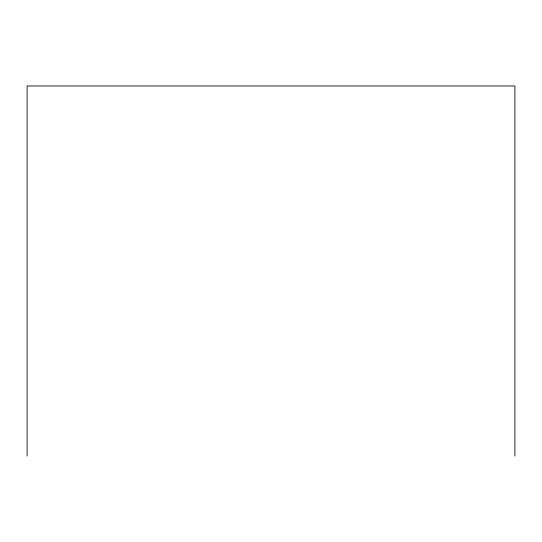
<?xml version="1.0" encoding="UTF-8"?>
<svg xmlns="http://www.w3.org/2000/svg" width="542" height="542" viewBox="0 0 542 542"><rect width="100%" height="100%" fill="white"/><g stroke="black" fill="none" stroke-linecap="round" stroke-linejoin="round"><path stroke-width="0.81" d="M514.9 456.025L514.9 85.975L27.1 85.975L27.1 456.025"/></g></svg>
